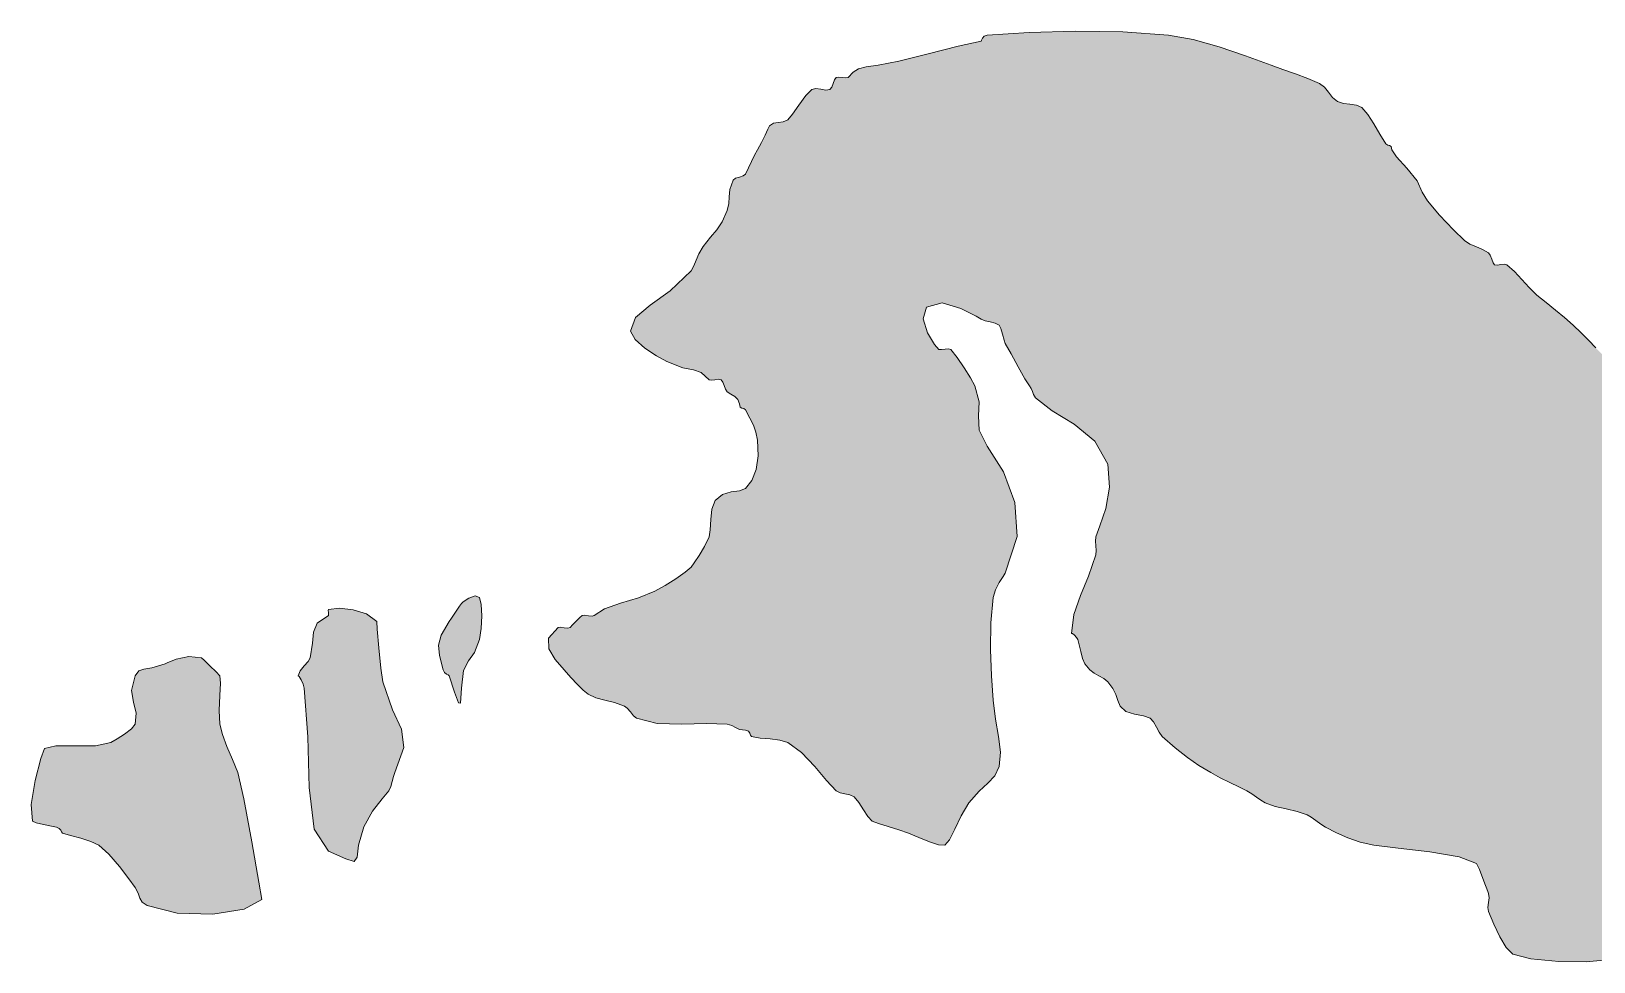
# Model space of a CAD drawing. Header units: inches. Extents: x -600 to 863, y -502 to 873.
# Drawn here: x 125.37 to 152.75, y 833.68 to 849.98 of the extents above; entities that cross this region are included whole.
import ezdxf

# ---------------------------------------------------------------- set-up
doc = ezdxf.new("R2010")
doc.units = ezdxf.units.IN
doc.header["$MEASUREMENT"] = 0
doc.layers.add('Layer 1', color=7, linetype='Continuous')

msp = doc.modelspace()

# ---------------------------------------------------------------- hatches: boundary and pattern name
at = {"layer": 'Layer 1', "true_color": 0xffffff}
for points in [[(142.014, 849.805), (142.021, 849.821), (142.04, 849.856), (142.071, 849.892), (142.12, 849.911), (142.858, 849.955), (143.669, 849.979), (144.5, 849.968), (145.296, 849.911), (145.73, 849.834), (146.188, 849.708), (146.649, 849.551), (147.096, 849.382), (147.305, 849.306), (147.524, 849.231), (147.742, 849.152), (147.943, 849.064), (148.032, 848.997), (148.103, 848.909), (148.173, 848.819), (148.261, 848.747), (148.363, 848.714), (148.478, 848.701), (148.591, 848.685), (148.685, 848.641), (148.791, 848.522), (148.897, 848.359), (149.003, 848.179), (149.108, 848.005), (149.14, 847.981), (149.173, 847.977), (149.2, 847.959), (149.214, 847.899), (149.296, 847.779), (149.476, 847.583), (149.656, 847.36), (149.743, 847.158), (149.835, 847.01), (150.046, 846.76), (150.291, 846.498), (150.484, 846.312), (150.577, 846.252), (150.687, 846.206), (150.8, 846.159), (150.908, 846.1), (150.936, 846.058), (150.962, 845.989), (150.988, 845.923), (151.014, 845.888), (151.062, 845.882), (151.122, 845.892), (151.181, 845.898), (151.226, 845.888), (151.363, 845.768), (151.489, 845.63), (151.616, 845.489), (151.755, 845.358), (151.917, 845.227), (152.078, 845.096), (152.235, 844.964), (152.39, 844.829), (152.529, 844.698), (152.659, 844.566), (152.787, 844.433), (152.92, 844.3), (153.02, 844.235), (153.138, 844.191), (153.252, 844.148), (153.343, 844.088), (153.375, 844.039), (153.397, 843.981), (153.418, 843.924), (153.449, 843.876), (153.562, 843.732), (153.689, 843.541), (153.829, 843.332), (153.979, 843.135), (154.271, 842.822), (154.547, 842.543), (154.777, 842.27), (154.932, 841.97), (154.985, 841.709), (155.009, 841.377), (155.02, 840.971), (155.037, 840.488), (155.079, 839.901), (155.127, 839.289), (155.158, 838.667), (155.143, 838.053), (155.065, 837.367), (154.943, 836.676), (154.789, 835.985), (154.614, 835.3), (154.543, 835.029), (154.472, 834.75), (154.419, 834.536), (154.402, 834.453), (154.298, 834.432), (154.157, 834.494), (153.98, 834.562), (153.767, 834.559), (153.573, 834.411), (153.361, 834.145), (153.139, 833.874), (152.92, 833.711), (152.621, 833.682), (152.138, 833.688), (151.649, 833.733), (151.332, 833.817), (151.218, 833.932), (151.103, 834.118), (150.997, 834.339), (150.908, 834.559), (150.897, 834.634), (150.906, 834.717), (150.916, 834.799), (150.908, 834.876), (150.893, 834.91), (150.826, 835.09), (150.748, 835.295), (150.696, 835.405), (150.394, 835.519), (149.878, 835.606), (149.321, 835.672), (148.896, 835.723), (148.658, 835.775), (148.442, 835.85), (148.242, 835.941), (148.049, 836.041), (147.97, 836.09), (147.882, 836.153), (147.799, 836.213), (147.731, 836.252), (147.555, 836.312), (147.36, 836.357), (147.166, 836.403), (146.99, 836.464), (146.915, 836.51), (146.839, 836.566), (146.76, 836.625), (146.673, 836.676), (146.529, 836.744), (146.373, 836.82), (146.207, 836.904), (146.038, 836.994), (145.833, 837.116), (145.63, 837.26), (145.418, 837.43), (145.19, 837.629), (145.135, 837.701), (145.086, 837.792), (145.037, 837.882), (144.979, 837.947), (144.862, 837.987), (144.703, 838.018), (144.549, 838.066), (144.449, 838.158), (144.413, 838.256), (144.377, 838.36), (144.325, 838.47), (144.237, 838.582), (144.164, 838.64), (144.079, 838.688), (143.994, 838.737), (143.92, 838.794), (143.83, 838.899), (143.79, 838.992), (143.762, 839.118), (143.708, 839.323), (143.687, 839.36), (143.65, 839.401), (143.617, 839.431), (143.602, 839.429), (143.641, 839.764), (143.755, 840.095), (143.898, 840.437), (144.026, 840.806), (144.033, 840.883), (144.024, 840.964), (144.017, 841.046), (144.026, 841.123), (144.098, 841.316), (144.199, 841.622), (144.267, 841.996), (144.237, 842.394), (144.01, 842.802), (143.645, 843.097), (143.258, 843.332), (142.967, 843.559), (142.932, 843.614), (142.914, 843.668), (142.895, 843.72), (142.861, 843.77), (142.779, 843.893), (142.663, 844.1), (142.541, 844.327), (142.438, 844.511), (142.417, 844.571), (142.39, 844.672), (142.359, 844.772), (142.332, 844.829), (142.26, 844.866), (142.174, 844.888), (142.087, 844.906), (142.014, 844.935), (141.928, 844.989), (141.66, 845.125), (141.33, 845.22), (141.061, 845.146), (140.997, 844.939), (141.073, 844.697), (141.197, 844.495), (141.273, 844.405), (141.319, 844.402), (141.384, 844.41), (141.446, 844.416), (141.484, 844.405), (141.595, 844.262), (141.72, 844.084), (141.832, 843.908), (141.908, 843.77), (141.979, 843.487), (141.97, 843.241), (141.982, 842.994), (142.12, 842.711), (142.405, 842.261), (142.607, 841.726), (142.645, 841.128), (142.438, 840.488), (142.4, 840.431), (142.334, 840.324), (142.267, 840.193), (142.226, 840.064), (142.183, 839.62), (142.18, 839.15), (142.2, 838.687), (142.226, 838.264), (142.266, 837.931), (142.321, 837.629), (142.354, 837.353), (142.332, 837.1), (142.255, 836.939), (142.134, 836.812), (141.979, 836.67), (141.802, 836.464), (141.667, 836.237), (141.557, 836.005), (141.464, 835.816), (141.379, 835.723), (141.267, 835.728), (141.108, 835.782), (140.926, 835.859), (140.743, 835.935), (140.574, 835.991), (140.387, 836.048), (140.218, 836.101), (140.108, 836.146), (140.028, 836.227), (139.952, 836.345), (139.875, 836.471), (139.791, 836.57), (139.716, 836.607), (139.629, 836.623), (139.544, 836.639), (139.473, 836.676), (139.307, 836.858), (139.101, 837.102), (138.869, 837.344), (138.626, 837.523), (138.487, 837.565), (138.318, 837.583), (138.145, 837.598), (137.99, 837.629), (137.973, 837.65), (137.963, 837.685), (137.94, 837.718), (137.885, 837.735), (137.782, 837.752), (137.713, 837.784), (137.65, 837.817), (137.567, 837.841), (137.203, 837.854), (136.769, 837.84), (136.337, 837.853), (135.979, 837.947), (135.927, 837.99), (135.869, 838.056), (135.813, 838.12), (135.767, 838.158), (135.589, 838.221), (135.419, 838.263), (135.264, 838.306), (135.132, 838.37), (135.045, 838.44), (134.941, 838.539), (134.827, 838.659), (134.708, 838.794), (134.553, 838.977), (134.44, 839.16), (134.435, 839.346), (134.602, 839.535), (134.647, 839.542), (134.712, 839.532), (134.774, 839.524), (134.814, 839.535), (134.855, 839.582), (134.918, 839.649), (134.982, 839.712), (135.026, 839.747), (135.072, 839.75), (135.137, 839.742), (135.199, 839.736), (135.237, 839.747), (135.418, 839.865), (135.698, 839.962), (136.011, 840.057), (136.296, 840.17), (136.481, 840.273), (136.668, 840.39), (136.827, 840.502), (136.932, 840.594), (136.99, 840.669), (137.076, 840.796), (137.169, 840.955), (137.249, 841.123), (137.27, 841.248), (137.279, 841.425), (137.299, 841.609), (137.355, 841.758), (137.484, 841.865), (137.638, 841.91), (137.783, 841.932), (137.885, 841.97), (137.995, 842.108), (138.072, 842.302), (138.109, 842.542), (138.096, 842.817), (138.067, 842.958), (138.025, 843.078), (137.965, 843.201), (137.885, 843.347), (137.856, 843.37), (137.822, 843.375), (137.794, 843.393), (137.779, 843.453), (137.753, 843.53), (137.698, 843.582), (137.63, 843.622), (137.567, 843.664), (137.535, 843.711), (137.512, 843.773), (137.489, 843.834), (137.461, 843.876), (137.416, 843.883), (137.352, 843.874), (137.29, 843.865), (137.249, 843.876), (137.109, 844.004), (136.973, 844.047), (136.79, 844.083), (136.508, 844.193), (136.328, 844.293), (136.124, 844.431), (135.953, 844.582), (135.873, 844.723), (135.957, 844.964), (136.216, 845.182), (136.569, 845.434), (136.932, 845.782), (136.983, 845.868), (137.023, 845.97), (137.07, 846.083), (137.144, 846.206), (137.273, 846.37), (137.382, 846.5), (137.477, 846.643), (137.567, 846.841), (137.595, 846.962), (137.6, 847.076), (137.615, 847.205), (137.673, 847.37), (137.713, 847.403), (137.779, 847.426), (137.845, 847.448), (137.885, 847.476), (137.94, 847.585), (137.994, 847.699), (138.046, 847.808), (138.096, 847.899), (138.167, 848.028), (138.229, 848.159), (138.276, 848.266), (138.308, 848.323), (138.378, 848.367), (138.459, 848.381), (138.544, 848.393), (138.626, 848.429), (138.708, 848.525), (138.823, 848.687), (138.945, 848.851), (139.049, 848.958), (139.119, 848.974), (139.206, 848.962), (139.293, 848.949), (139.367, 848.958), (139.399, 848.999), (139.423, 849.064), (139.445, 849.13), (139.473, 849.17), (139.519, 849.174), (139.583, 849.166), (139.646, 849.16), (139.685, 849.17), (139.774, 849.265), (139.869, 849.32), (140.004, 849.354), (140.214, 849.382), (140.571, 849.455), (141.087, 849.585), (141.616, 849.719)], [(132.908, 839.958), (132.939, 839.987), (133.036, 840.048), (133.148, 840.091), (133.226, 840.064), (133.255, 839.939), (133.264, 839.74), (133.253, 839.518), (133.226, 839.323), (133.14, 839.095), (133.035, 838.954), (132.946, 838.785), (132.908, 838.476), (132.895, 838.213), (132.855, 838.218), (132.79, 838.405), (132.696, 838.688), (132.679, 838.704), (132.647, 838.72), (132.614, 838.748), (132.59, 838.794), (132.527, 839.043), (132.506, 839.226), (132.554, 839.404), (132.696, 839.641), (132.734, 839.698), (132.805, 839.806), (132.874, 839.911)], [(130.579, 839.747), (130.582, 839.765), (130.579, 839.8), (130.576, 839.836), (130.579, 839.853), (130.771, 839.872), (131.011, 839.847), (131.248, 839.773), (131.426, 839.641), (131.433, 839.504), (131.46, 839.18), (131.497, 838.822), (131.532, 838.582), (131.704, 838.093), (131.858, 837.757), (131.902, 837.436), (131.744, 836.994), (131.72, 836.927), (131.698, 836.838), (131.672, 836.748), (131.638, 836.676), (131.519, 836.533), (131.353, 836.317), (131.197, 836.043), (131.108, 835.723), (131.083, 835.511), (131.029, 835.439), (130.882, 835.483), (130.579, 835.617), (130.326, 836.005), (130.239, 836.733), (130.215, 837.618), (130.155, 838.476), (130.136, 838.541), (130.101, 838.619), (130.066, 838.68), (130.049, 838.688), (130.085, 838.776), (130.153, 838.864), (130.222, 838.942), (130.261, 839.005), (130.302, 839.259), (130.314, 839.454), (130.38, 839.609)], [(127.72, 838.899), (127.75, 838.918), (127.91, 838.979), (128.133, 839.026), (128.355, 839.005), (128.402, 838.962), (128.503, 838.866), (128.609, 838.76), (128.673, 838.688), (128.689, 838.562), (128.677, 838.343), (128.663, 838.084), (128.673, 837.841), (128.72, 837.661), (128.801, 837.449), (128.898, 837.221), (128.991, 836.994), (129.099, 836.532), (129.239, 835.779), (129.36, 835.078), (129.414, 834.771), (129.104, 834.604), (128.551, 834.517), (127.926, 834.53), (127.402, 834.664), (127.316, 834.726), (127.273, 834.797), (127.242, 834.882), (127.19, 834.982), (127.082, 835.135), (126.917, 835.349), (126.729, 835.564), (126.555, 835.723), (126.417, 835.79), (126.24, 835.844), (126.061, 835.89), (125.92, 835.935), (125.901, 835.955), (125.887, 835.985), (125.862, 836.017), (125.814, 836.041), (125.726, 836.058), (125.588, 836.084), (125.457, 836.116), (125.391, 836.146), (125.371, 836.437), (125.442, 836.857), (125.541, 837.24), (125.603, 837.417), (125.802, 837.462), (126.138, 837.462), (126.497, 837.466), (126.767, 837.523), (126.877, 837.585), (127.008, 837.668), (127.125, 837.759), (127.19, 837.841), (127.209, 838.034), (127.161, 838.225), (127.127, 838.435), (127.19, 838.688), (127.255, 838.775), (127.342, 838.806), (127.485, 838.831)]]:
    msp.add_hatch(color=7, dxfattribs=at).paths.add_polyline_path(points)

# ---------------------------------------------------------------- linework, layer by layer
at = {"layer": 'Layer 1', "lineweight": 0}
for points in [[(142.014, 849.805), (142.021, 849.821), (142.04, 849.856), (142.071, 849.892), (142.12, 849.911), (142.858, 849.955), (143.669, 849.979), (144.5, 849.968), (145.296, 849.911), (145.73, 849.834), (146.188, 849.708), (146.649, 849.551), (147.096, 849.382), (147.305, 849.306), (147.524, 849.231), (147.742, 849.152), (147.943, 849.064), (148.032, 848.997), (148.103, 848.909), (148.173, 848.819), (148.261, 848.747), (148.363, 848.714), (148.478, 848.701), (148.591, 848.685), (148.685, 848.641), (148.791, 848.522), (148.897, 848.359), (149.003, 848.179), (149.108, 848.005), (149.14, 847.981), (149.173, 847.977), (149.2, 847.959), (149.214, 847.899), (149.296, 847.779), (149.476, 847.583), (149.656, 847.36), (149.743, 847.158), (149.835, 847.01), (150.046, 846.76), (150.291, 846.498), (150.484, 846.312), (150.577, 846.252), (150.687, 846.206), (150.8, 846.159), (150.908, 846.1), (150.936, 846.058), (150.962, 845.989), (150.988, 845.923), (151.014, 845.888), (151.062, 845.882), (151.122, 845.892), (151.181, 845.898), (151.226, 845.888), (151.363, 845.768), (151.489, 845.63), (151.616, 845.489), (151.755, 845.358), (151.917, 845.227), (152.078, 845.096), (152.235, 844.964), (152.39, 844.829), (152.529, 844.698), (152.659, 844.566), (152.787, 844.433)], [(152.92, 833.711), (152.621, 833.682), (152.138, 833.688), (151.649, 833.733), (151.332, 833.817), (151.218, 833.932), (151.103, 834.118), (150.997, 834.339), (150.908, 834.559), (150.897, 834.634), (150.906, 834.717), (150.916, 834.799), (150.908, 834.876), (150.893, 834.91), (150.826, 835.09), (150.748, 835.295), (150.696, 835.405), (150.394, 835.519), (149.878, 835.606), (149.321, 835.672), (148.896, 835.723), (148.658, 835.775), (148.442, 835.85), (148.242, 835.941), (148.049, 836.041), (147.97, 836.09), (147.882, 836.153), (147.799, 836.213), (147.731, 836.252), (147.555, 836.312), (147.36, 836.357), (147.166, 836.403), (146.99, 836.464), (146.915, 836.51), (146.839, 836.566), (146.76, 836.625), (146.673, 836.676), (146.529, 836.744), (146.373, 836.82), (146.207, 836.904), (146.038, 836.994), (145.833, 837.116), (145.63, 837.26), (145.418, 837.43), (145.19, 837.629), (145.135, 837.701), (145.086, 837.792), (145.037, 837.882), (144.979, 837.947), (144.862, 837.987), (144.703, 838.018), (144.549, 838.066), (144.449, 838.158), (144.413, 838.256), (144.377, 838.36), (144.325, 838.47), (144.237, 838.582), (144.164, 838.64), (144.079, 838.688), (143.994, 838.737), (143.92, 838.794), (143.83, 838.899), (143.79, 838.992), (143.762, 839.118), (143.708, 839.323), (143.687, 839.36), (143.65, 839.401), (143.617, 839.431), (143.602, 839.429), (143.641, 839.764), (143.755, 840.095), (143.898, 840.437), (144.026, 840.806), (144.033, 840.883), (144.024, 840.964), (144.017, 841.046), (144.026, 841.123), (144.098, 841.316), (144.199, 841.622), (144.267, 841.996), (144.237, 842.394), (144.01, 842.802), (143.645, 843.097), (143.258, 843.332), (142.967, 843.559), (142.932, 843.614), (142.914, 843.668), (142.895, 843.72), (142.861, 843.77), (142.779, 843.893), (142.663, 844.1), (142.541, 844.327), (142.438, 844.511), (142.417, 844.571), (142.39, 844.672), (142.359, 844.772), (142.332, 844.829), (142.26, 844.866), (142.174, 844.888), (142.087, 844.906), (142.014, 844.935), (141.928, 844.989), (141.66, 845.125), (141.33, 845.22), (141.061, 845.146), (140.997, 844.939), (141.073, 844.697), (141.197, 844.495), (141.273, 844.405), (141.319, 844.402), (141.384, 844.41), (141.446, 844.416), (141.484, 844.405), (141.595, 844.262), (141.72, 844.084), (141.832, 843.908), (141.908, 843.77), (141.979, 843.487), (141.97, 843.241), (141.982, 842.994), (142.12, 842.711), (142.405, 842.261), (142.607, 841.726), (142.645, 841.128), (142.438, 840.488), (142.4, 840.431), (142.334, 840.324), (142.267, 840.193), (142.226, 840.064), (142.183, 839.62), (142.18, 839.15), (142.2, 838.687), (142.226, 838.264), (142.266, 837.931), (142.321, 837.629), (142.354, 837.353), (142.332, 837.1), (142.255, 836.939), (142.134, 836.812), (141.979, 836.67), (141.802, 836.464), (141.667, 836.237), (141.557, 836.005), (141.464, 835.816), (141.379, 835.723), (141.267, 835.728), (141.108, 835.782), (140.926, 835.859), (140.743, 835.935), (140.574, 835.991), (140.387, 836.048), (140.218, 836.101), (140.108, 836.146), (140.028, 836.227), (139.952, 836.345), (139.875, 836.471), (139.791, 836.57), (139.716, 836.607), (139.629, 836.623), (139.544, 836.639), (139.473, 836.676), (139.307, 836.858), (139.101, 837.102), (138.869, 837.344), (138.626, 837.523), (138.487, 837.565), (138.318, 837.583), (138.145, 837.598), (137.99, 837.629), (137.973, 837.65), (137.963, 837.685), (137.94, 837.718), (137.885, 837.735), (137.782, 837.752), (137.713, 837.784), (137.65, 837.817), (137.567, 837.841), (137.203, 837.854), (136.769, 837.84), (136.337, 837.853), (135.979, 837.947), (135.927, 837.99), (135.869, 838.056), (135.813, 838.12), (135.767, 838.158), (135.589, 838.221), (135.419, 838.263), (135.264, 838.306), (135.132, 838.37), (135.045, 838.44), (134.941, 838.539), (134.827, 838.659), (134.708, 838.794), (134.553, 838.977), (134.44, 839.16), (134.435, 839.346), (134.602, 839.535), (134.647, 839.542), (134.712, 839.532), (134.774, 839.524), (134.814, 839.535), (134.855, 839.582), (134.918, 839.649), (134.982, 839.712), (135.026, 839.747), (135.072, 839.75), (135.137, 839.742), (135.199, 839.736), (135.237, 839.747), (135.418, 839.865), (135.698, 839.962), (136.011, 840.057), (136.296, 840.17), (136.481, 840.273), (136.668, 840.39), (136.827, 840.502), (136.932, 840.594), (136.99, 840.669), (137.076, 840.796), (137.169, 840.955), (137.249, 841.123), (137.27, 841.248), (137.279, 841.425), (137.299, 841.609), (137.355, 841.758), (137.484, 841.865), (137.638, 841.91), (137.783, 841.932), (137.885, 841.97), (137.995, 842.108), (138.072, 842.302), (138.109, 842.542), (138.096, 842.817), (138.067, 842.958), (138.025, 843.078), (137.965, 843.201), (137.885, 843.347), (137.856, 843.37), (137.822, 843.375), (137.794, 843.393), (137.779, 843.453), (137.753, 843.53), (137.698, 843.582), (137.63, 843.622), (137.567, 843.664), (137.535, 843.711), (137.512, 843.773), (137.489, 843.834), (137.461, 843.876), (137.416, 843.883), (137.352, 843.874), (137.29, 843.865), (137.249, 843.876), (137.109, 844.004), (136.973, 844.047), (136.79, 844.083), (136.508, 844.193), (136.328, 844.293), (136.124, 844.431), (135.953, 844.582), (135.873, 844.723), (135.957, 844.964), (136.216, 845.182), (136.569, 845.434), (136.932, 845.782), (136.983, 845.868), (137.023, 845.97), (137.07, 846.083), (137.144, 846.206), (137.273, 846.37), (137.382, 846.5), (137.477, 846.643), (137.567, 846.841), (137.595, 846.962), (137.6, 847.076), (137.615, 847.205), (137.673, 847.37), (137.713, 847.403), (137.779, 847.426), (137.845, 847.448), (137.885, 847.476), (137.94, 847.585), (137.994, 847.699), (138.046, 847.808), (138.096, 847.899), (138.167, 848.028), (138.229, 848.159), (138.276, 848.266), (138.308, 848.323), (138.378, 848.367), (138.459, 848.381), (138.544, 848.393), (138.626, 848.429), (138.708, 848.525), (138.823, 848.687), (138.945, 848.851), (139.049, 848.958), (139.119, 848.974), (139.206, 848.962), (139.293, 848.949), (139.367, 848.958), (139.399, 848.999), (139.423, 849.064), (139.445, 849.13), (139.473, 849.17), (139.519, 849.174), (139.583, 849.166), (139.646, 849.16), (139.685, 849.17), (139.774, 849.265), (139.869, 849.32), (140.004, 849.354), (140.214, 849.382), (140.571, 849.455), (141.087, 849.585), (141.616, 849.719), (142.014, 849.805), (142.014, 849.805)], [(132.908, 839.958), (132.939, 839.987), (133.036, 840.048), (133.148, 840.091), (133.226, 840.064), (133.255, 839.939), (133.264, 839.74), (133.253, 839.518), (133.226, 839.323), (133.14, 839.095), (133.035, 838.954), (132.946, 838.785), (132.908, 838.476), (132.895, 838.213), (132.855, 838.218), (132.79, 838.405), (132.696, 838.688), (132.679, 838.704), (132.647, 838.72), (132.614, 838.748), (132.59, 838.794), (132.527, 839.043), (132.506, 839.226), (132.554, 839.404), (132.696, 839.641), (132.734, 839.698), (132.805, 839.806), (132.874, 839.911), (132.908, 839.958), (132.908, 839.958)], [(130.579, 839.747), (130.582, 839.765), (130.579, 839.8), (130.576, 839.836), (130.579, 839.853), (130.771, 839.872), (131.011, 839.847), (131.248, 839.773), (131.426, 839.641), (131.433, 839.504), (131.46, 839.18), (131.497, 838.822), (131.532, 838.582), (131.704, 838.093), (131.858, 837.757), (131.902, 837.436), (131.744, 836.994), (131.72, 836.927), (131.698, 836.838), (131.672, 836.748), (131.638, 836.676), (131.519, 836.533), (131.353, 836.317), (131.197, 836.043), (131.108, 835.723), (131.083, 835.511), (131.029, 835.439), (130.882, 835.483), (130.579, 835.617), (130.326, 836.005), (130.239, 836.733), (130.215, 837.618), (130.155, 838.476), (130.136, 838.541), (130.101, 838.619), (130.066, 838.68), (130.049, 838.688), (130.085, 838.776), (130.153, 838.864), (130.222, 838.942), (130.261, 839.005), (130.302, 839.259), (130.314, 839.454), (130.38, 839.609), (130.579, 839.747), (130.579, 839.747)], [(127.72, 838.899), (127.75, 838.918), (127.91, 838.979), (128.133, 839.026), (128.355, 839.005), (128.402, 838.962), (128.503, 838.866), (128.609, 838.76), (128.673, 838.688), (128.689, 838.562), (128.677, 838.343), (128.663, 838.084), (128.673, 837.841), (128.72, 837.661), (128.801, 837.449), (128.898, 837.221), (128.991, 836.994), (129.099, 836.532), (129.239, 835.779), (129.36, 835.078), (129.414, 834.771), (129.104, 834.604), (128.551, 834.517), (127.926, 834.53), (127.402, 834.664), (127.316, 834.726), (127.273, 834.797), (127.242, 834.882), (127.19, 834.982), (127.082, 835.135), (126.917, 835.349), (126.729, 835.564), (126.555, 835.723), (126.417, 835.79), (126.24, 835.844), (126.061, 835.89), (125.92, 835.935), (125.901, 835.955), (125.887, 835.985), (125.862, 836.017), (125.814, 836.041), (125.726, 836.058), (125.588, 836.084), (125.457, 836.116), (125.391, 836.146), (125.371, 836.437), (125.442, 836.857), (125.541, 837.24), (125.603, 837.417), (125.802, 837.462), (126.138, 837.462), (126.497, 837.466), (126.767, 837.523), (126.877, 837.585), (127.008, 837.668), (127.125, 837.759), (127.19, 837.841), (127.209, 838.034), (127.161, 838.225), (127.127, 838.435), (127.19, 838.688), (127.255, 838.775), (127.342, 838.806), (127.485, 838.831), (127.72, 838.899), (127.72, 838.899)]]:
    msp.add_lwpolyline(points, dxfattribs=at)

doc.saveas('drawing.dxf')
